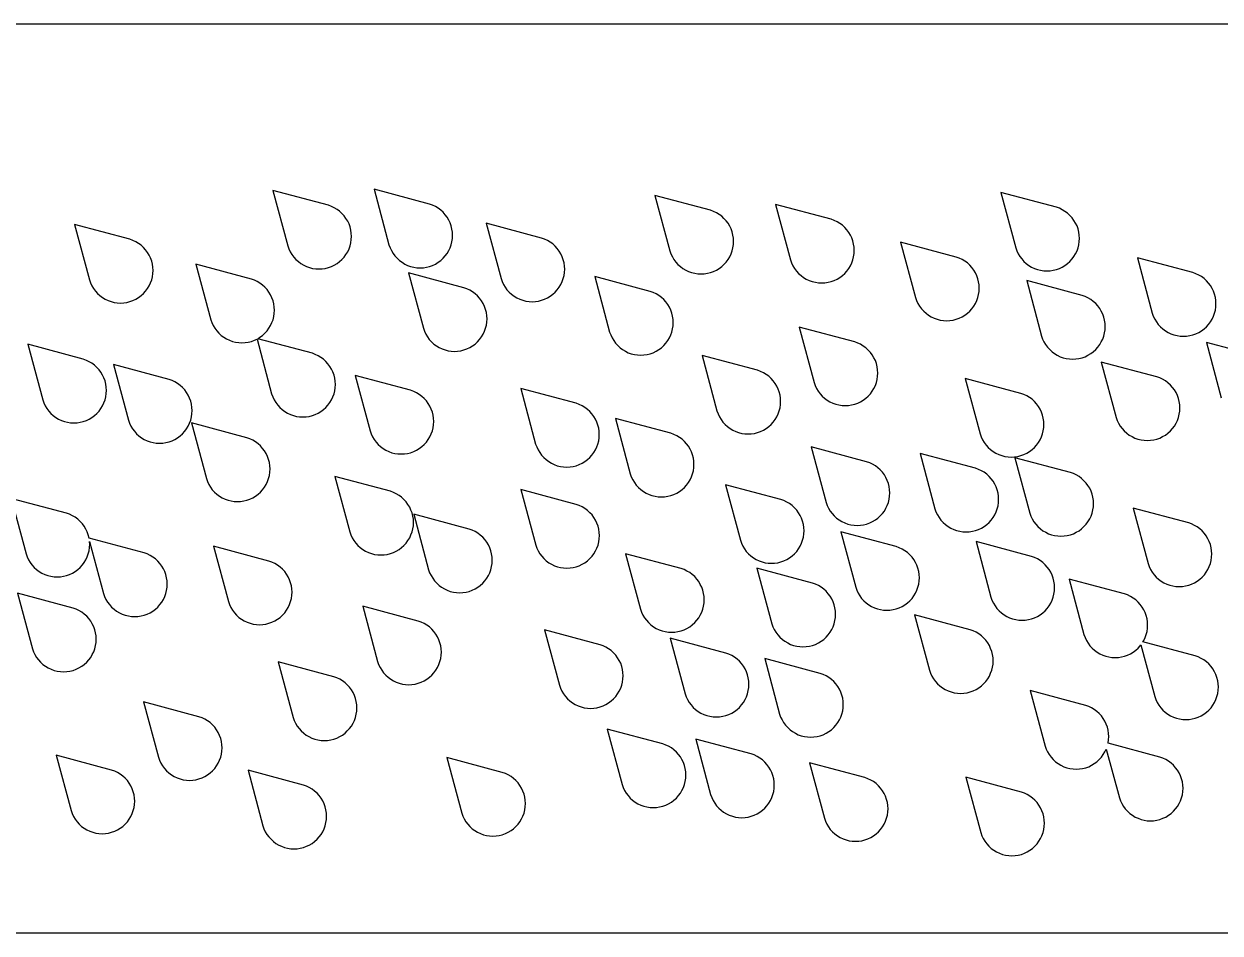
# Model space of a CAD drawing. Header units: millimetres. Extents: x 0 to 406, y 0 to 170.
# Drawn here: x 197.4 to 307.7, y 85.8 to 169.6 of the extents above; entities that cross this region are included whole.
import ezdxf

# ---------------------------------------------------------------- set-up
doc = ezdxf.new("R2010")
doc.units = ezdxf.units.MM

msp = doc.modelspace()

# ---------------------------------------------------------------- linework, layer by layer
at = {"color": 0}
for points in [[(0, 85.82), (0, 169.64), (406.4, 169.64), (406.4, 85.82), (0, 85.82)], [(234.23, 147.16), (234.52, 147.21), (234.8, 147.28), (235.08, 147.38), (235.35, 147.5), (235.6, 147.66), (235.84, 147.83), (236.05, 148.03), (236.25, 148.25), (236.43, 148.48), (236.58, 148.74), (236.7, 149), (236.8, 149.28), (236.87, 149.56), (236.92, 149.86), (236.93, 150.15), (236.92, 150.44), (236.87, 150.73), (236.8, 151.02), (236.7, 151.3), (236.58, 151.56), (236.43, 151.82), (236.25, 152.05), (236.05, 152.27), (235.84, 152.47), (235.6, 152.64), (235.35, 152.8), (235.08, 152.92), (234.8, 153.02), (229.69, 154.39), (231.06, 149.28), (231.16, 149), (231.29, 148.74), (231.44, 148.48), (231.61, 148.25), (231.81, 148.03), (232.03, 147.83), (232.27, 147.66), (232.52, 147.5), (232.78, 147.38), (233.06, 147.28), (233.35, 147.21), (233.64, 147.16), (233.93, 147.15), (234.23, 147.16)], [(224.9, 147.06), (225.19, 147.1), (225.48, 147.18), (225.76, 147.28), (226.02, 147.4), (226.28, 147.55), (226.51, 147.73), (226.73, 147.93), (226.93, 148.14), (227.1, 148.38), (227.26, 148.63), (227.38, 148.9), (227.48, 149.18), (227.55, 149.46), (227.59, 149.75), (227.61, 150.05), (227.59, 150.34), (227.55, 150.63), (227.48, 150.92), (227.38, 151.2), (227.26, 151.46), (227.1, 151.71), (226.93, 151.95), (226.73, 152.17), (226.51, 152.37), (226.28, 152.54), (226.02, 152.69), (225.76, 152.82), (225.48, 152.92), (220.37, 154.29), (221.74, 149.18), (221.84, 148.9), (221.96, 148.63), (222.11, 148.38), (222.29, 148.14), (222.49, 147.93), (222.71, 147.73), (222.94, 147.55), (223.2, 147.4), (223.46, 147.28), (223.74, 147.18), (224.02, 147.1), (224.32, 147.06), (224.61, 147.05), (224.9, 147.06)], [(260.12, 146.6), (260.41, 146.65), (260.69, 146.72), (260.97, 146.82), (261.24, 146.94), (261.49, 147.09), (261.73, 147.27), (261.94, 147.47), (262.14, 147.69), (262.32, 147.92), (262.47, 148.17), (262.59, 148.44), (262.69, 148.72), (262.77, 149), (262.81, 149.29), (262.82, 149.59), (262.81, 149.88), (262.77, 150.17), (262.69, 150.46), (262.59, 150.74), (262.47, 151), (262.32, 151.26), (262.14, 151.49), (261.94, 151.71), (261.73, 151.91), (261.49, 152.08), (261.24, 152.23), (260.97, 152.36), (260.69, 152.46), (255.58, 153.83), (256.95, 148.72), (257.05, 148.44), (257.18, 148.17), (257.33, 147.92), (257.5, 147.69), (257.7, 147.47), (257.92, 147.27), (258.16, 147.09), (258.41, 146.94), (258.68, 146.82), (258.95, 146.72), (259.24, 146.65), (259.53, 146.6), (259.82, 146.59), (260.12, 146.6)], [(292, 146.88), (292.29, 146.93), (292.58, 147), (292.86, 147.1), (293.12, 147.22), (293.37, 147.37), (293.61, 147.55), (293.83, 147.75), (294.03, 147.97), (294.2, 148.2), (294.35, 148.45), (294.48, 148.72), (294.58, 149), (294.65, 149.28), (294.69, 149.57), (294.71, 149.87), (294.69, 150.16), (294.65, 150.45), (294.58, 150.74), (294.48, 151.02), (294.35, 151.28), (294.2, 151.53), (294.03, 151.77), (293.83, 151.99), (293.61, 152.19), (293.37, 152.36), (293.12, 152.51), (292.86, 152.64), (292.58, 152.74), (287.46, 154.11), (288.84, 149), (288.94, 148.72), (289.06, 148.45), (289.21, 148.2), (289.39, 147.97), (289.59, 147.75), (289.8, 147.55), (290.04, 147.37), (290.29, 147.22), (290.56, 147.1), (290.84, 147), (291.12, 146.93), (291.41, 146.88), (291.71, 146.87), (292, 146.88)], [(271.24, 145.77), (271.53, 145.82), (271.82, 145.89), (272.09, 145.99), (272.36, 146.11), (272.61, 146.26), (272.85, 146.44), (273.07, 146.64), (273.26, 146.85), (273.44, 147.09), (273.59, 147.34), (273.72, 147.61), (273.81, 147.89), (273.89, 148.17), (273.93, 148.46), (273.94, 148.76), (273.93, 149.05), (273.89, 149.34), (273.81, 149.63), (273.72, 149.91), (273.59, 150.17), (273.44, 150.42), (273.26, 150.66), (273.07, 150.88), (272.85, 151.08), (272.61, 151.25), (272.36, 151.4), (272.09, 151.53), (271.82, 151.63), (266.7, 153), (268.07, 147.89), (268.17, 147.61), (268.3, 147.34), (268.45, 147.09), (268.63, 146.85), (268.82, 146.64), (269.04, 146.44), (269.28, 146.26), (269.53, 146.11), (269.8, 145.99), (270.07, 145.89), (270.36, 145.82), (270.65, 145.77), (270.94, 145.76), (271.24, 145.77)], [(206.9, 143.97), (207.19, 144.04), (207.46, 144.14), (207.73, 144.27), (207.98, 144.42), (208.22, 144.59), (208.44, 144.79), (208.63, 145.01), (208.81, 145.24), (208.96, 145.5), (209.09, 145.76), (209.19, 146.04), (209.26, 146.33), (209.3, 146.62), (209.32, 146.91), (209.3, 147.21), (209.26, 147.5), (209.19, 147.78), (209.09, 148.06), (208.96, 148.33), (208.81, 148.58), (208.63, 148.81), (208.44, 149.03), (208.22, 149.23), (207.98, 149.41), (207.73, 149.56), (207.46, 149.68), (207.19, 149.78), (202.07, 151.15), (203.45, 146.04), (203.54, 145.76), (203.67, 145.5), (203.82, 145.24), (204, 145.01), (204.19, 144.79), (204.41, 144.59), (204.65, 144.42), (204.9, 144.27), (205.17, 144.14), (205.45, 144.04), (205.73, 143.97), (206.02, 143.93), (206.32, 143.91), (206.61, 143.93), (206.9, 143.97)], [(244.56, 144.04), (244.85, 144.08), (245.13, 144.16), (245.41, 144.26), (245.68, 144.38), (245.93, 144.53), (246.17, 144.71), (246.38, 144.91), (246.58, 145.12), (246.76, 145.36), (246.91, 145.61), (247.03, 145.88), (247.13, 146.16), (247.21, 146.44), (247.25, 146.73), (247.26, 147.03), (247.25, 147.32), (247.21, 147.61), (247.13, 147.9), (247.03, 148.18), (246.91, 148.44), (246.76, 148.69), (246.58, 148.93), (246.38, 149.15), (246.17, 149.35), (245.93, 149.52), (245.68, 149.67), (245.41, 149.8), (245.13, 149.9), (240.02, 151.27), (241.39, 146.16), (241.49, 145.88), (241.62, 145.61), (241.77, 145.36), (241.94, 145.12), (242.14, 144.91), (242.36, 144.71), (242.6, 144.53), (242.85, 144.38), (243.11, 144.26), (243.39, 144.16), (243.68, 144.08), (243.97, 144.04), (244.26, 144.03), (244.56, 144.04)], [(282.76, 142.29), (283.05, 142.34), (283.34, 142.41), (283.61, 142.51), (283.88, 142.63), (284.13, 142.78), (284.37, 142.96), (284.59, 143.16), (284.79, 143.37), (284.96, 143.61), (285.11, 143.86), (285.24, 144.13), (285.34, 144.41), (285.41, 144.69), (285.45, 144.98), (285.47, 145.28), (285.45, 145.57), (285.41, 145.86), (285.34, 146.15), (285.24, 146.43), (285.11, 146.69), (284.96, 146.94), (284.79, 147.18), (284.59, 147.4), (284.37, 147.6), (284.13, 147.77), (283.88, 147.92), (283.61, 148.05), (283.34, 148.15), (278.22, 149.52), (279.6, 144.41), (279.69, 144.13), (279.82, 143.86), (279.97, 143.61), (280.15, 143.37), (280.35, 143.16), (280.56, 142.96), (280.8, 142.78), (281.05, 142.63), (281.32, 142.51), (281.6, 142.41), (281.88, 142.34), (282.17, 142.29), (282.47, 142.28), (282.76, 142.29)], [(304.58, 140.86), (304.87, 140.9), (305.15, 140.97), (305.43, 141.07), (305.7, 141.19), (305.95, 141.35), (306.19, 141.52), (306.41, 141.72), (306.6, 141.94), (306.78, 142.17), (306.93, 142.43), (307.06, 142.69), (307.15, 142.97), (307.23, 143.26), (307.27, 143.55), (307.28, 143.84), (307.27, 144.13), (307.23, 144.43), (307.15, 144.71), (307.06, 144.99), (306.93, 145.25), (306.78, 145.51), (306.6, 145.74), (306.41, 145.96), (306.19, 146.16), (305.95, 146.34), (305.7, 146.49), (305.43, 146.61), (305.15, 146.71), (300.04, 148.08), (301.41, 142.97), (301.51, 142.69), (301.64, 142.43), (301.79, 142.17), (301.96, 141.94), (302.16, 141.72), (302.38, 141.52), (302.62, 141.35), (302.87, 141.19), (303.14, 141.07), (303.41, 140.97), (303.7, 140.9), (303.99, 140.86), (304.28, 140.84), (304.58, 140.86)], [(223.42, 133.41), (223.71, 133.46), (224, 133.53), (224.27, 133.63), (224.54, 133.75), (224.79, 133.9), (225.03, 134.08), (225.25, 134.28), (225.44, 134.49), (225.62, 134.73), (225.77, 134.98), (225.9, 135.25), (226, 135.53), (226.07, 135.81), (226.11, 136.1), (226.12, 136.4), (226.11, 136.69), (226.07, 136.98), (226, 137.27), (225.9, 137.55), (225.77, 137.81), (225.62, 138.06), (225.44, 138.3), (225.25, 138.52), (225.03, 138.72), (224.79, 138.89), (224.54, 139.04), (224.27, 139.17), (224, 139.27), (218.96, 140.62), (219.17, 140.75), (219.41, 140.92), (219.63, 141.12), (219.83, 141.34), (220, 141.58), (220.15, 141.83), (220.28, 142.1), (220.38, 142.37), (220.45, 142.66), (220.49, 142.95), (220.51, 143.24), (220.49, 143.54), (220.45, 143.83), (220.38, 144.11), (220.28, 144.39), (220.15, 144.66), (220, 144.91), (219.83, 145.15), (219.63, 145.36), (219.41, 145.56), (219.17, 145.74), (218.92, 145.89), (218.66, 146.02), (218.38, 146.11), (213.26, 147.49), (214.64, 142.37), (214.74, 142.1), (214.86, 141.83), (215.01, 141.58), (215.19, 141.34), (215.39, 141.12), (215.6, 140.92), (215.84, 140.75), (216.09, 140.6), (216.36, 140.47), (216.64, 140.37), (216.92, 140.3), (217.21, 140.26), (217.51, 140.24), (217.8, 140.26), (218.09, 140.3), (218.38, 140.37), (218.66, 140.47), (218.9, 140.59), (220.25, 135.53), (220.35, 135.25), (220.48, 134.98), (220.63, 134.73), (220.81, 134.49), (221, 134.28), (221.22, 134.08), (221.46, 133.9), (221.71, 133.75), (221.98, 133.63), (222.25, 133.53), (222.54, 133.46), (222.83, 133.41), (223.12, 133.4), (223.42, 133.41)], [(237.68, 139.5), (237.97, 139.58), (238.25, 139.67), (238.51, 139.8), (238.77, 139.95), (239, 140.13), (239.22, 140.33), (239.42, 140.54), (239.59, 140.78), (239.74, 141.03), (239.87, 141.3), (239.97, 141.58), (240.04, 141.86), (240.08, 142.15), (240.1, 142.45), (240.08, 142.74), (240.04, 143.03), (239.97, 143.32), (239.87, 143.59), (239.74, 143.86), (239.59, 144.11), (239.42, 144.35), (239.22, 144.57), (239, 144.77), (238.77, 144.94), (238.51, 145.09), (238.25, 145.22), (237.97, 145.32), (232.86, 146.69), (234.23, 141.58), (234.33, 141.3), (234.45, 141.03), (234.6, 140.78), (234.78, 140.54), (234.98, 140.33), (235.2, 140.13), (235.43, 139.95), (235.68, 139.8), (235.95, 139.67), (236.23, 139.58), (236.51, 139.5), (236.8, 139.46), (237.1, 139.45), (237.39, 139.46), (237.68, 139.5)], [(254.56, 139.12), (254.86, 139.16), (255.14, 139.23), (255.42, 139.33), (255.68, 139.46), (255.94, 139.61), (256.17, 139.79), (256.39, 139.98), (256.59, 140.2), (256.76, 140.44), (256.92, 140.69), (257.04, 140.96), (257.14, 141.23), (257.21, 141.52), (257.26, 141.81), (257.27, 142.1), (257.26, 142.4), (257.21, 142.69), (257.14, 142.98), (257.04, 143.25), (256.92, 143.52), (256.76, 143.77), (256.59, 144.01), (256.39, 144.23), (256.17, 144.42), (255.94, 144.6), (255.68, 144.75), (255.42, 144.88), (255.14, 144.98), (250.03, 146.35), (251.4, 141.23), (251.5, 140.96), (251.62, 140.69), (251.78, 140.44), (251.95, 140.2), (252.15, 139.98), (252.37, 139.79), (252.6, 139.61), (252.86, 139.46), (253.12, 139.33), (253.4, 139.23), (253.68, 139.16), (253.98, 139.12), (254.27, 139.1), (254.56, 139.12)], [(294.66, 138.79), (294.95, 138.86), (295.23, 138.96), (295.49, 139.09), (295.75, 139.24), (295.98, 139.42), (296.2, 139.61), (296.4, 139.83), (296.57, 140.07), (296.72, 140.32), (296.85, 140.59), (296.95, 140.86), (297.02, 141.15), (297.06, 141.44), (297.08, 141.74), (297.06, 142.03), (297.02, 142.32), (296.95, 142.61), (296.85, 142.88), (296.72, 143.15), (296.57, 143.4), (296.4, 143.64), (296.2, 143.86), (295.98, 144.05), (295.75, 144.23), (295.49, 144.38), (295.23, 144.51), (294.95, 144.61), (289.84, 145.98), (291.21, 140.86), (291.31, 140.59), (291.43, 140.32), (291.58, 140.07), (291.76, 139.83), (291.96, 139.61), (292.18, 139.42), (292.41, 139.24), (292.66, 139.09), (292.93, 138.96), (293.21, 138.86), (293.49, 138.79), (293.79, 138.75), (294.08, 138.74), (294.37, 138.75), (294.66, 138.79)], [(273.41, 134.46), (273.7, 134.51), (273.99, 134.58), (274.27, 134.68), (274.53, 134.8), (274.78, 134.96), (275.02, 135.13), (275.24, 135.33), (275.44, 135.55), (275.61, 135.78), (275.76, 136.04), (275.89, 136.3), (275.99, 136.58), (276.06, 136.86), (276.1, 137.16), (276.12, 137.45), (276.1, 137.74), (276.06, 138.04), (275.99, 138.32), (275.89, 138.6), (275.76, 138.86), (275.61, 139.12), (275.44, 139.35), (275.24, 139.57), (275.02, 139.77), (274.78, 139.94), (274.53, 140.1), (274.27, 140.22), (273.99, 140.32), (268.87, 141.69), (270.25, 136.58), (270.35, 136.3), (270.47, 136.04), (270.62, 135.78), (270.8, 135.55), (271, 135.33), (271.21, 135.13), (271.45, 134.96), (271.7, 134.8), (271.97, 134.68), (272.25, 134.58), (272.53, 134.51), (272.82, 134.46), (273.12, 134.45), (273.41, 134.46)], [(202.31, 132.87), (202.6, 132.91), (202.89, 132.98), (203.17, 133.08), (203.43, 133.21), (203.69, 133.36), (203.92, 133.53), (204.14, 133.73), (204.34, 133.95), (204.51, 134.19), (204.66, 134.44), (204.79, 134.7), (204.89, 134.98), (204.96, 135.27), (205, 135.56), (205.02, 135.85), (205, 136.15), (204.96, 136.44), (204.89, 136.72), (204.79, 137), (204.66, 137.27), (204.51, 137.52), (204.34, 137.76), (204.14, 137.97), (203.92, 138.17), (203.69, 138.35), (203.43, 138.5), (203.17, 138.62), (202.89, 138.72), (197.78, 140.1), (199.15, 134.98), (199.25, 134.7), (199.37, 134.44), (199.52, 134.19), (199.7, 133.95), (199.9, 133.73), (200.12, 133.53), (200.35, 133.36), (200.6, 133.21), (200.87, 133.08), (201.15, 132.98), (201.43, 132.91), (201.72, 132.87), (202.02, 132.85), (202.31, 132.87)], [(311.52, 138.91), (306.4, 140.28), (307.78, 135.17)], [(264.46, 131.85), (264.75, 131.89), (265.03, 131.97), (265.31, 132.06), (265.58, 132.19), (265.83, 132.34), (266.07, 132.52), (266.29, 132.71), (266.48, 132.93), (266.66, 133.17), (266.81, 133.42), (266.94, 133.69), (267.03, 133.96), (267.11, 134.25), (267.15, 134.54), (267.16, 134.84), (267.15, 135.13), (267.11, 135.42), (267.03, 135.71), (266.94, 135.98), (266.81, 136.25), (266.66, 136.5), (266.48, 136.74), (266.29, 136.96), (266.07, 137.15), (265.83, 137.33), (265.58, 137.48), (265.31, 137.61), (265.03, 137.71), (259.92, 139.08), (261.29, 133.96), (261.39, 133.69), (261.52, 133.42), (261.67, 133.17), (261.84, 132.93), (262.04, 132.71), (262.26, 132.52), (262.5, 132.34), (262.75, 132.19), (263.02, 132.06), (263.29, 131.97), (263.58, 131.89), (263.87, 131.85), (264.16, 131.84), (264.46, 131.85)], [(210.21, 131), (210.5, 131.04), (210.79, 131.12), (211.07, 131.21), (211.33, 131.34), (211.58, 131.49), (211.82, 131.67), (212.04, 131.86), (212.24, 132.08), (212.41, 132.32), (212.56, 132.57), (212.69, 132.84), (212.79, 133.12), (212.86, 133.4), (212.9, 133.69), (212.92, 133.99), (212.9, 134.28), (212.86, 134.57), (212.79, 134.86), (212.69, 135.13), (212.56, 135.4), (212.41, 135.65), (212.24, 135.89), (212.04, 136.11), (211.82, 136.31), (211.58, 136.48), (211.33, 136.63), (211.07, 136.76), (210.79, 136.86), (205.68, 138.23), (207.05, 133.12), (207.15, 132.84), (207.27, 132.57), (207.42, 132.32), (207.6, 132.08), (207.8, 131.86), (208.01, 131.67), (208.25, 131.49), (208.5, 131.34), (208.77, 131.21), (209.05, 131.12), (209.33, 131.04), (209.62, 131), (209.92, 130.99), (210.21, 131)], [(301.25, 131.25), (301.55, 131.29), (301.83, 131.36), (302.11, 131.46), (302.37, 131.59), (302.63, 131.74), (302.86, 131.91), (303.08, 132.11), (303.28, 132.33), (303.45, 132.56), (303.61, 132.82), (303.73, 133.08), (303.83, 133.36), (303.9, 133.65), (303.95, 133.94), (303.96, 134.23), (303.95, 134.53), (303.9, 134.82), (303.83, 135.1), (303.73, 135.38), (303.61, 135.65), (303.45, 135.9), (303.28, 136.13), (303.08, 136.35), (302.86, 136.55), (302.63, 136.73), (302.37, 136.88), (302.11, 137), (301.83, 137.1), (296.72, 138.47), (298.09, 133.36), (298.19, 133.08), (298.31, 132.82), (298.47, 132.56), (298.64, 132.33), (298.84, 132.11), (299.06, 131.91), (299.29, 131.74), (299.55, 131.59), (299.81, 131.46), (300.09, 131.36), (300.38, 131.29), (300.67, 131.25), (300.96, 131.23), (301.25, 131.25)], [(232.48, 130), (232.77, 130.04), (233.06, 130.11), (233.34, 130.21), (233.6, 130.34), (233.85, 130.49), (234.09, 130.67), (234.31, 130.86), (234.51, 131.08), (234.68, 131.32), (234.83, 131.57), (234.96, 131.84), (235.06, 132.11), (235.13, 132.4), (235.17, 132.69), (235.19, 132.99), (235.17, 133.28), (235.13, 133.57), (235.06, 133.86), (234.96, 134.13), (234.83, 134.4), (234.68, 134.65), (234.51, 134.89), (234.31, 135.11), (234.09, 135.3), (233.85, 135.48), (233.6, 135.63), (233.34, 135.76), (233.06, 135.86), (227.94, 137.23), (229.32, 132.11), (229.42, 131.84), (229.54, 131.57), (229.69, 131.32), (229.87, 131.08), (230.07, 130.86), (230.28, 130.67), (230.52, 130.49), (230.77, 130.34), (231.04, 130.21), (231.32, 130.11), (231.6, 130.04), (231.89, 130), (232.19, 129.99), (232.48, 130)], [(288.72, 129.72), (289.01, 129.77), (289.3, 129.84), (289.57, 129.94), (289.84, 130.06), (290.09, 130.22), (290.33, 130.39), (290.55, 130.59), (290.74, 130.81), (290.92, 131.04), (291.07, 131.3), (291.2, 131.56), (291.3, 131.84), (291.37, 132.12), (291.41, 132.42), (291.42, 132.71), (291.41, 133), (291.37, 133.3), (291.3, 133.58), (291.2, 133.86), (291.07, 134.12), (290.92, 134.38), (290.74, 134.61), (290.55, 134.83), (290.33, 135.03), (290.09, 135.2), (289.84, 135.36), (289.57, 135.48), (289.3, 135.58), (284.18, 136.95), (285.55, 131.84), (285.65, 131.56), (285.78, 131.3), (285.93, 131.04), (286.11, 130.81), (286.3, 130.59), (286.52, 130.39), (286.76, 130.22), (287.01, 130.06), (287.28, 129.94), (287.55, 129.84), (287.84, 129.77), (288.13, 129.72), (288.42, 129.71), (288.72, 129.72)], [(248.04, 128.84), (248.32, 128.91), (248.6, 129.01), (248.87, 129.14), (249.12, 129.29), (249.36, 129.47), (249.57, 129.66), (249.77, 129.88), (249.95, 130.12), (250.1, 130.37), (250.22, 130.64), (250.32, 130.91), (250.39, 131.2), (250.44, 131.49), (250.45, 131.79), (250.44, 132.08), (250.39, 132.37), (250.32, 132.66), (250.22, 132.93), (250.1, 133.2), (249.95, 133.45), (249.77, 133.69), (249.57, 133.91), (249.36, 134.1), (249.12, 134.28), (248.87, 134.43), (248.6, 134.56), (248.32, 134.66), (243.21, 136.03), (244.58, 130.91), (244.68, 130.64), (244.81, 130.37), (244.96, 130.12), (245.13, 129.88), (245.33, 129.66), (245.55, 129.47), (245.79, 129.29), (246.04, 129.14), (246.3, 129.01), (246.58, 128.91), (246.87, 128.84), (247.16, 128.8), (247.45, 128.79), (247.75, 128.8), (248.04, 128.84)], [(217.68, 125.66), (217.97, 125.74), (218.25, 125.83), (218.51, 125.96), (218.76, 126.11), (219, 126.29), (219.22, 126.48), (219.42, 126.7), (219.59, 126.94), (219.74, 127.19), (219.87, 127.46), (219.97, 127.74), (220.04, 128.02), (220.08, 128.31), (220.1, 128.61), (220.08, 128.9), (220.04, 129.19), (219.97, 129.48), (219.87, 129.75), (219.74, 130.02), (219.59, 130.27), (219.42, 130.51), (219.22, 130.73), (219, 130.93), (218.76, 131.1), (218.51, 131.25), (218.25, 131.38), (217.97, 131.48), (212.85, 132.85), (214.23, 127.74), (214.33, 127.46), (214.45, 127.19), (214.6, 126.94), (214.78, 126.7), (214.98, 126.48), (215.19, 126.29), (215.43, 126.11), (215.68, 125.96), (215.95, 125.83), (216.23, 125.74), (216.51, 125.66), (216.8, 125.62), (217.1, 125.61), (217.39, 125.62), (217.68, 125.66)], [(256.47, 126.04), (256.76, 126.09), (257.04, 126.16), (257.32, 126.26), (257.59, 126.38), (257.84, 126.53), (258.08, 126.71), (258.3, 126.91), (258.49, 127.13), (258.67, 127.36), (258.82, 127.61), (258.95, 127.88), (259.04, 128.16), (259.12, 128.44), (259.16, 128.74), (259.17, 129.03), (259.16, 129.32), (259.12, 129.61), (259.04, 129.9), (258.95, 130.18), (258.82, 130.44), (258.67, 130.7), (258.49, 130.93), (258.3, 131.15), (258.08, 131.35), (257.84, 131.52), (257.59, 131.67), (257.32, 131.8), (257.04, 131.9), (251.93, 133.27), (253.3, 128.16), (253.4, 127.88), (253.53, 127.61), (253.68, 127.36), (253.85, 127.13), (254.05, 126.91), (254.27, 126.71), (254.51, 126.53), (254.76, 126.38), (255.03, 126.26), (255.3, 126.16), (255.59, 126.09), (255.88, 126.04), (256.17, 126.03), (256.47, 126.04)], [(274.52, 123.42), (274.81, 123.46), (275.09, 123.53), (275.37, 123.63), (275.64, 123.76), (275.89, 123.91), (276.13, 124.08), (276.34, 124.28), (276.54, 124.5), (276.72, 124.73), (276.87, 124.99), (276.99, 125.25), (277.09, 125.53), (277.17, 125.82), (277.21, 126.11), (277.22, 126.4), (277.21, 126.7), (277.17, 126.99), (277.09, 127.27), (276.99, 127.55), (276.87, 127.82), (276.72, 128.07), (276.54, 128.3), (276.34, 128.52), (276.13, 128.72), (275.89, 128.9), (275.64, 129.05), (275.37, 129.17), (275.09, 129.27), (269.98, 130.64), (271.35, 125.53), (271.45, 125.25), (271.58, 124.99), (271.73, 124.73), (271.9, 124.5), (272.1, 124.28), (272.32, 124.08), (272.56, 123.91), (272.81, 123.76), (273.08, 123.63), (273.35, 123.53), (273.64, 123.46), (273.93, 123.42), (274.22, 123.4), (274.52, 123.42)], [(284.84, 122.86), (285.13, 122.93), (285.4, 123.03), (285.67, 123.16), (285.92, 123.31), (286.16, 123.48), (286.38, 123.68), (286.57, 123.9), (286.75, 124.14), (286.9, 124.39), (287.03, 124.66), (287.13, 124.93), (287.2, 125.22), (287.24, 125.51), (287.25, 125.8), (287.24, 126.1), (287.2, 126.39), (287.13, 126.67), (287.03, 126.95), (286.9, 127.22), (286.75, 127.47), (286.57, 127.71), (286.38, 127.92), (286.16, 128.12), (285.92, 128.3), (285.67, 128.45), (285.4, 128.57), (285.13, 128.67), (280.01, 130.05), (281.38, 124.93), (281.48, 124.66), (281.61, 124.39), (281.76, 124.14), (281.94, 123.9), (282.13, 123.68), (282.35, 123.48), (282.59, 123.31), (282.84, 123.16), (283.11, 123.03), (283.38, 122.93), (283.67, 122.86), (283.96, 122.82), (284.25, 122.8), (284.55, 122.82), (284.84, 122.86)], [(293.29, 122.43), (293.58, 122.47), (293.87, 122.54), (294.15, 122.64), (294.41, 122.77), (294.67, 122.92), (294.9, 123.09), (295.12, 123.29), (295.32, 123.51), (295.49, 123.75), (295.65, 124), (295.77, 124.26), (295.87, 124.54), (295.94, 124.83), (295.99, 125.12), (296, 125.41), (295.99, 125.71), (295.94, 126), (295.87, 126.28), (295.77, 126.56), (295.65, 126.83), (295.49, 127.08), (295.32, 127.31), (295.12, 127.53), (294.9, 127.73), (294.67, 127.91), (294.41, 128.06), (294.15, 128.18), (293.87, 128.28), (288.76, 129.65), (290.13, 124.54), (290.23, 124.26), (290.35, 124), (290.51, 123.75), (290.68, 123.51), (290.88, 123.29), (291.1, 123.09), (291.33, 122.92), (291.59, 122.77), (291.85, 122.64), (292.13, 122.54), (292.41, 122.47), (292.71, 122.43), (293, 122.41), (293.29, 122.43)], [(230.91, 120.73), (231.19, 120.81), (231.47, 120.9), (231.73, 121.03), (231.99, 121.18), (232.22, 121.36), (232.44, 121.55), (232.64, 121.77), (232.81, 122.01), (232.97, 122.26), (233.09, 122.53), (233.19, 122.81), (233.26, 123.09), (233.31, 123.38), (233.32, 123.68), (233.31, 123.97), (233.26, 124.26), (233.19, 124.55), (233.09, 124.82), (232.97, 125.09), (232.81, 125.34), (232.64, 125.58), (232.44, 125.8), (232.22, 126), (231.99, 126.17), (231.73, 126.32), (231.47, 126.45), (231.19, 126.55), (226.08, 127.92), (227.45, 122.81), (227.55, 122.53), (227.67, 122.26), (227.83, 122.01), (228, 121.77), (228.2, 121.55), (228.42, 121.36), (228.65, 121.18), (228.91, 121.03), (229.17, 120.9), (229.45, 120.81), (229.73, 120.73), (230.03, 120.69), (230.32, 120.68), (230.61, 120.69), (230.91, 120.73)], [(266.61, 119.93), (266.9, 119.97), (267.19, 120.04), (267.47, 120.14), (267.73, 120.27), (267.98, 120.42), (268.22, 120.6), (268.44, 120.79), (268.64, 121.01), (268.81, 121.25), (268.96, 121.5), (269.09, 121.77), (269.19, 122.04), (269.26, 122.33), (269.3, 122.62), (269.32, 122.91), (269.3, 123.21), (269.26, 123.5), (269.19, 123.79), (269.09, 124.06), (268.96, 124.33), (268.81, 124.58), (268.64, 124.82), (268.44, 125.04), (268.22, 125.23), (267.98, 125.41), (267.73, 125.56), (267.47, 125.69), (267.19, 125.79), (262.07, 127.16), (263.45, 122.04), (263.55, 121.77), (263.67, 121.5), (263.82, 121.25), (264, 121.01), (264.2, 120.79), (264.41, 120.6), (264.65, 120.42), (264.9, 120.27), (265.17, 120.14), (265.45, 120.04), (265.73, 119.97), (266.02, 119.93), (266.32, 119.91), (266.61, 119.93)], [(196.27, 125.79), (197.61, 120.79), (197.71, 120.51), (197.84, 120.24), (197.99, 119.99), (198.16, 119.76), (198.36, 119.54), (198.58, 119.34), (198.81, 119.16), (199.07, 119.01), (199.33, 118.89), (199.61, 118.79), (199.9, 118.72), (200.19, 118.67), (200.48, 118.66), (200.78, 118.67), (201.07, 118.72), (201.35, 118.79), (201.63, 118.89), (201.9, 119.01), (202.15, 119.16), (202.38, 119.34), (202.6, 119.54), (202.8, 119.76), (202.98, 119.99), (203.13, 120.24), (203.25, 120.51), (203.35, 120.79), (203.42, 121.07), (203.47, 121.37), (203.48, 121.66), (203.47, 121.91), (204.75, 117.13), (204.85, 116.85), (204.98, 116.58), (205.13, 116.33), (205.31, 116.1), (205.5, 115.88), (205.72, 115.68), (205.96, 115.5), (206.21, 115.35), (206.48, 115.23), (206.75, 115.13), (207.04, 115.06), (207.33, 115.01), (207.62, 115), (207.92, 115.01)], [(207.92, 115.01), (208.21, 115.06), (208.5, 115.13), (208.77, 115.23), (209.04, 115.35), (209.29, 115.5), (209.53, 115.68), (209.75, 115.88), (209.94, 116.1), (210.12, 116.33), (210.27, 116.58), (210.4, 116.85), (210.5, 117.13), (210.57, 117.41), (210.61, 117.7), (210.62, 118), (210.61, 118.29), (210.57, 118.58), (210.5, 118.87), (210.4, 119.15), (210.27, 119.41), (210.12, 119.66), (209.94, 119.9), (209.75, 120.12), (209.53, 120.32), (209.29, 120.49), (209.04, 120.64), (208.77, 120.77), (208.5, 120.87), (203.43, 122.23), (203.42, 122.24), (203.35, 122.53), (203.25, 122.81), (203.13, 123.07), (202.98, 123.33), (202.8, 123.56), (202.6, 123.78), (202.38, 123.98), (202.15, 124.15), (201.9, 124.3), (201.63, 124.43), (201.35, 124.53), (196.34, 125.87)], [(247.75, 119.48), (248.04, 119.52), (248.33, 119.59), (248.6, 119.69), (248.87, 119.82), (249.12, 119.97), (249.36, 120.14), (249.58, 120.34), (249.78, 120.56), (249.95, 120.8), (250.1, 121.05), (250.23, 121.31), (250.33, 121.59), (250.4, 121.88), (250.44, 122.17), (250.46, 122.46), (250.44, 122.76), (250.4, 123.05), (250.33, 123.33), (250.23, 123.61), (250.1, 123.88), (249.95, 124.13), (249.78, 124.37), (249.58, 124.58), (249.36, 124.78), (249.12, 124.96), (248.87, 125.11), (248.6, 125.23), (248.33, 125.33), (243.21, 126.71), (244.59, 121.59), (244.68, 121.31), (244.81, 121.05), (244.96, 120.8), (245.14, 120.56), (245.33, 120.34), (245.55, 120.14), (245.79, 119.97), (246.04, 119.82), (246.31, 119.69), (246.59, 119.59), (246.87, 119.52), (247.16, 119.48), (247.46, 119.46), (247.75, 119.48)], [(304.19, 117.78), (304.48, 117.82), (304.77, 117.9), (305.04, 117.99), (305.31, 118.12), (305.56, 118.27), (305.8, 118.45), (306.02, 118.64), (306.22, 118.86), (306.39, 119.1), (306.54, 119.35), (306.67, 119.62), (306.77, 119.9), (306.84, 120.18), (306.88, 120.47), (306.9, 120.77), (306.88, 121.06), (306.84, 121.35), (306.77, 121.64), (306.67, 121.91), (306.54, 122.18), (306.39, 122.43), (306.22, 122.67), (306.02, 122.89), (305.8, 123.09), (305.56, 123.26), (305.31, 123.41), (305.04, 123.54), (304.77, 123.64), (299.65, 125.01), (301.03, 119.9), (301.12, 119.62), (301.25, 119.35), (301.4, 119.1), (301.58, 118.86), (301.77, 118.64), (301.99, 118.45), (302.23, 118.27), (302.48, 118.12), (302.75, 117.99), (303.03, 117.9), (303.31, 117.82), (303.6, 117.78), (303.9, 117.77), (304.19, 117.78)], [(237.87, 117.21), (238.17, 117.25), (238.45, 117.32), (238.73, 117.42), (239, 117.55), (239.25, 117.7), (239.48, 117.87), (239.7, 118.07), (239.9, 118.29), (240.08, 118.53), (240.23, 118.78), (240.35, 119.04), (240.45, 119.32), (240.52, 119.61), (240.57, 119.9), (240.58, 120.19), (240.57, 120.49), (240.52, 120.78), (240.45, 121.06), (240.35, 121.34), (240.23, 121.61), (240.08, 121.86), (239.9, 122.1), (239.7, 122.31), (239.48, 122.51), (239.25, 122.69), (239, 122.84), (238.73, 122.96), (238.45, 123.06), (233.34, 124.43), (234.71, 119.32), (234.81, 119.04), (234.94, 118.78), (235.09, 118.53), (235.26, 118.29), (235.46, 118.07), (235.68, 117.87), (235.91, 117.7), (236.17, 117.55), (236.43, 117.42), (236.71, 117.32), (237, 117.25), (237.29, 117.21), (237.58, 117.19), (237.87, 117.21)], [(277.24, 115.59), (277.53, 115.64), (277.82, 115.71), (278.09, 115.81), (278.36, 115.93), (278.61, 116.08), (278.85, 116.26), (279.07, 116.46), (279.27, 116.68), (279.44, 116.91), (279.59, 117.17), (279.72, 117.43), (279.82, 117.71), (279.89, 117.99), (279.93, 118.29), (279.95, 118.58), (279.93, 118.87), (279.89, 119.16), (279.82, 119.45), (279.72, 119.73), (279.59, 119.99), (279.44, 120.25), (279.27, 120.48), (279.07, 120.7), (278.85, 120.9), (278.61, 121.07), (278.36, 121.23), (278.09, 121.35), (277.82, 121.45), (272.7, 122.82), (274.08, 117.71), (274.18, 117.43), (274.3, 117.17), (274.45, 116.91), (274.63, 116.68), (274.83, 116.46), (275.04, 116.26), (275.28, 116.08), (275.53, 115.93), (275.8, 115.81), (276.08, 115.71), (276.36, 115.64), (276.65, 115.59), (276.95, 115.58), (277.24, 115.59)], [(219.72, 114.31), (220, 114.38), (220.28, 114.48), (220.55, 114.61), (220.8, 114.76), (221.03, 114.93), (221.25, 115.13), (221.45, 115.35), (221.63, 115.58), (221.78, 115.84), (221.9, 116.1), (222, 116.38), (222.07, 116.67), (222.12, 116.96), (222.13, 117.25), (222.12, 117.55), (222.07, 117.84), (222, 118.12), (221.9, 118.4), (221.78, 118.67), (221.63, 118.92), (221.45, 119.15), (221.25, 119.37), (221.03, 119.57), (220.8, 119.75), (220.55, 119.9), (220.28, 120.02), (220, 120.12), (214.89, 121.49), (216.26, 116.38), (216.36, 116.1), (216.49, 115.84), (216.64, 115.58), (216.81, 115.35), (217.01, 115.13), (217.23, 114.93), (217.46, 114.76), (217.72, 114.61), (217.98, 114.48), (218.26, 114.38), (218.55, 114.31), (218.84, 114.27), (219.13, 114.25), (219.43, 114.27), (219.72, 114.31)], [(290, 114.72), (290.28, 114.79), (290.56, 114.89), (290.83, 115.02), (291.08, 115.17), (291.32, 115.34), (291.53, 115.54), (291.73, 115.76), (291.91, 116), (292.06, 116.25), (292.18, 116.52), (292.28, 116.79), (292.35, 117.08), (292.4, 117.37), (292.41, 117.66), (292.4, 117.96), (292.35, 118.25), (292.28, 118.53), (292.18, 118.81), (292.06, 119.08), (291.91, 119.33), (291.73, 119.57), (291.53, 119.78), (291.32, 119.98), (291.08, 120.16), (290.83, 120.31), (290.56, 120.44), (290.28, 120.53), (285.17, 121.91), (286.54, 116.79), (286.64, 116.52), (286.77, 116.25), (286.92, 116), (287.09, 115.76), (287.29, 115.54), (287.51, 115.34), (287.75, 115.17), (288, 115.02), (288.26, 114.89), (288.54, 114.79), (288.83, 114.72), (289.12, 114.68), (289.41, 114.66), (289.71, 114.68), (290, 114.72)], [(257.41, 113.57), (257.7, 113.62), (257.99, 113.69), (258.26, 113.79), (258.53, 113.91), (258.78, 114.06), (259.02, 114.24), (259.24, 114.44), (259.43, 114.66), (259.61, 114.89), (259.76, 115.14), (259.89, 115.41), (259.99, 115.69), (260.06, 115.97), (260.1, 116.26), (260.12, 116.56), (260.1, 116.85), (260.06, 117.14), (259.99, 117.43), (259.89, 117.71), (259.76, 117.97), (259.61, 118.23), (259.43, 118.46), (259.24, 118.68), (259.02, 118.88), (258.78, 119.05), (258.53, 119.2), (258.26, 119.33), (257.99, 119.43), (252.87, 120.8), (254.24, 115.69), (254.34, 115.41), (254.47, 115.14), (254.62, 114.89), (254.8, 114.66), (254.99, 114.44), (255.21, 114.24), (255.45, 114.06), (255.7, 113.91), (255.97, 113.79), (256.24, 113.69), (256.53, 113.62), (256.82, 113.57), (257.12, 113.56), (257.41, 113.57)], [(269.52, 112.23), (269.81, 112.27), (270.1, 112.34), (270.37, 112.44), (270.64, 112.57), (270.89, 112.72), (271.13, 112.89), (271.35, 113.09), (271.54, 113.31), (271.72, 113.55), (271.87, 113.8), (272, 114.06), (272.1, 114.34), (272.17, 114.63), (272.21, 114.92), (272.22, 115.21), (272.21, 115.51), (272.17, 115.8), (272.1, 116.08), (272, 116.36), (271.87, 116.63), (271.72, 116.88), (271.54, 117.11), (271.35, 117.33), (271.13, 117.53), (270.89, 117.71), (270.64, 117.86), (270.37, 117.98), (270.1, 118.08), (264.98, 119.45), (266.35, 114.34), (266.45, 114.06), (266.58, 113.8), (266.73, 113.55), (266.91, 113.31), (267.1, 113.09), (267.32, 112.89), (267.56, 112.72), (267.81, 112.57), (268.08, 112.44), (268.35, 112.34), (268.64, 112.27), (268.93, 112.23), (269.22, 112.21), (269.52, 112.23)], [(304.81, 105.52), (305.1, 105.56), (305.38, 105.64), (305.66, 105.73), (305.93, 105.86), (306.18, 106.01), (306.41, 106.19), (306.63, 106.38), (306.83, 106.6), (307.01, 106.84), (307.16, 107.09), (307.28, 107.36), (307.38, 107.64), (307.45, 107.92), (307.5, 108.21), (307.51, 108.51), (307.5, 108.8), (307.45, 109.09), (307.38, 109.38), (307.28, 109.65), (307.16, 109.92), (307.01, 110.17), (306.83, 110.41), (306.63, 110.63), (306.41, 110.83), (306.18, 111), (305.93, 111.15), (305.66, 111.28), (305.38, 111.38), (300.56, 112.67), (300.64, 112.8), (300.77, 113.07), (300.86, 113.35), (300.94, 113.63), (300.98, 113.92), (300.99, 114.22), (300.98, 114.51), (300.94, 114.8), (300.86, 115.09), (300.77, 115.37), (300.64, 115.63), (300.49, 115.88), (300.31, 116.12), (300.12, 116.34), (299.9, 116.54), (299.66, 116.71), (299.41, 116.86), (299.14, 116.99), (298.86, 117.09), (293.75, 118.46), (295.12, 113.35), (295.22, 113.07), (295.35, 112.8), (295.5, 112.55), (295.67, 112.31), (295.87, 112.1), (296.09, 111.9), (296.33, 111.72), (296.58, 111.57), (296.85, 111.45), (297.12, 111.35), (297.41, 111.28), (297.7, 111.23), (297.99, 111.22), (298.29, 111.23), (298.58, 111.28), (298.86, 111.35), (299.14, 111.45), (299.41, 111.57), (299.66, 111.72), (299.9, 111.9), (300.12, 112.1), (300.31, 112.31), (300.37, 112.39), (301.64, 107.64), (301.74, 107.36), (301.87, 107.09), (302.02, 106.84), (302.19, 106.6), (302.39, 106.38), (302.61, 106.19), (302.84, 106.01), (303.1, 105.86), (303.36, 105.73), (303.64, 105.64), (303.93, 105.56), (304.22, 105.52), (304.51, 105.51), (304.81, 105.52)], [(201.37, 109.93), (201.66, 109.97), (201.95, 110.04), (202.22, 110.14), (202.49, 110.27), (202.74, 110.42), (202.98, 110.59), (203.2, 110.79), (203.39, 111.01), (203.57, 111.24), (203.72, 111.5), (203.85, 111.76), (203.95, 112.04), (204.02, 112.33), (204.06, 112.62), (204.07, 112.91), (204.06, 113.21), (204.02, 113.5), (203.95, 113.78), (203.85, 114.06), (203.72, 114.33), (203.57, 114.58), (203.39, 114.81), (203.2, 115.03), (202.98, 115.23), (202.74, 115.41), (202.49, 115.56), (202.22, 115.68), (201.95, 115.78), (196.83, 117.15), (198.2, 112.04), (198.3, 111.76), (198.43, 111.5), (198.58, 111.24), (198.76, 111.01), (198.95, 110.79), (199.17, 110.59), (199.41, 110.42), (199.66, 110.27), (199.93, 110.14), (200.2, 110.04), (200.49, 109.97), (200.78, 109.93), (201.07, 109.91), (201.37, 109.93)], [(233.18, 108.74), (233.47, 108.78), (233.76, 108.85), (234.03, 108.95), (234.3, 109.08), (234.55, 109.23), (234.79, 109.4), (235.01, 109.6), (235.2, 109.82), (235.38, 110.05), (235.53, 110.31), (235.66, 110.57), (235.76, 110.85), (235.83, 111.14), (235.87, 111.43), (235.89, 111.72), (235.87, 112.02), (235.83, 112.31), (235.76, 112.59), (235.66, 112.87), (235.53, 113.14), (235.38, 113.39), (235.2, 113.62), (235.01, 113.84), (234.79, 114.04), (234.55, 114.22), (234.3, 114.37), (234.03, 114.49), (233.76, 114.59), (228.64, 115.96), (230.01, 110.85), (230.11, 110.57), (230.24, 110.31), (230.39, 110.05), (230.57, 109.82), (230.76, 109.6), (230.98, 109.4), (231.22, 109.23), (231.47, 109.08), (231.74, 108.95), (232.01, 108.85), (232.3, 108.78), (232.59, 108.74), (232.89, 108.72), (233.18, 108.74)], [(284.05, 107.93), (284.34, 107.97), (284.62, 108.05), (284.9, 108.14), (285.17, 108.27), (285.42, 108.42), (285.66, 108.6), (285.87, 108.8), (286.07, 109.01), (286.25, 109.25), (286.4, 109.5), (286.52, 109.77), (286.62, 110.05), (286.7, 110.33), (286.74, 110.62), (286.75, 110.92), (286.74, 111.21), (286.7, 111.5), (286.62, 111.79), (286.52, 112.06), (286.4, 112.33), (286.25, 112.58), (286.07, 112.82), (285.87, 113.04), (285.66, 113.24), (285.42, 113.41), (285.17, 113.56), (284.9, 113.69), (284.62, 113.79), (279.51, 115.16), (280.88, 110.05), (280.98, 109.77), (281.11, 109.5), (281.26, 109.25), (281.43, 109.01), (281.63, 108.8), (281.85, 108.6), (282.09, 108.42), (282.34, 108.27), (282.61, 108.14), (282.88, 108.05), (283.17, 107.97), (283.46, 107.93), (283.75, 107.92), (284.05, 107.93)], [(249.94, 106.55), (250.23, 106.6), (250.52, 106.67), (250.8, 106.77), (251.06, 106.89), (251.31, 107.05), (251.55, 107.22), (251.77, 107.42), (251.97, 107.64), (252.14, 107.87), (252.29, 108.13), (252.42, 108.39), (252.52, 108.67), (252.59, 108.95), (252.63, 109.25), (252.65, 109.54), (252.63, 109.83), (252.59, 110.13), (252.52, 110.41), (252.42, 110.69), (252.29, 110.95), (252.14, 111.21), (251.97, 111.44), (251.77, 111.66), (251.55, 111.86), (251.31, 112.03), (251.06, 112.19), (250.8, 112.31), (250.52, 112.41), (245.41, 113.78), (246.78, 108.67), (246.88, 108.39), (247, 108.13), (247.15, 107.87), (247.33, 107.64), (247.53, 107.42), (247.74, 107.22), (247.98, 107.05), (248.23, 106.89), (248.5, 106.77), (248.78, 106.67), (249.06, 106.6), (249.35, 106.55), (249.65, 106.54), (249.94, 106.55)], [(261.82, 105.81), (262.11, 105.88), (262.38, 105.98), (262.65, 106.11), (262.9, 106.26), (263.14, 106.44), (263.36, 106.63), (263.55, 106.85), (263.73, 107.09), (263.88, 107.34), (264.01, 107.61), (264.11, 107.88), (264.18, 108.17), (264.22, 108.46), (264.23, 108.75), (264.22, 109.05), (264.18, 109.34), (264.11, 109.63), (264.01, 109.9), (263.88, 110.17), (263.73, 110.42), (263.55, 110.66), (263.36, 110.88), (263.14, 111.07), (262.9, 111.25), (262.65, 111.4), (262.38, 111.53), (262.11, 111.63), (256.99, 113), (258.36, 107.88), (258.46, 107.61), (258.59, 107.34), (258.74, 107.09), (258.92, 106.85), (259.11, 106.63), (259.33, 106.44), (259.57, 106.26), (259.82, 106.11), (260.09, 105.98), (260.36, 105.88), (260.65, 105.81), (260.94, 105.77), (261.23, 105.75), (261.53, 105.77), (261.82, 105.81)], [(225.4, 103.59), (225.69, 103.63), (225.97, 103.71), (226.25, 103.8), (226.52, 103.93), (226.77, 104.08), (227.01, 104.26), (227.22, 104.46), (227.42, 104.67), (227.6, 104.91), (227.75, 105.16), (227.88, 105.43), (227.97, 105.71), (228.05, 105.99), (228.09, 106.28), (228.1, 106.58), (228.09, 106.87), (228.05, 107.16), (227.97, 107.45), (227.88, 107.72), (227.75, 107.99), (227.6, 108.24), (227.42, 108.48), (227.22, 108.7), (227.01, 108.9), (226.77, 109.07), (226.52, 109.22), (226.25, 109.35), (225.97, 109.45), (220.86, 110.82), (222.23, 105.71), (222.33, 105.43), (222.46, 105.16), (222.61, 104.91), (222.78, 104.67), (222.98, 104.46), (223.2, 104.26), (223.44, 104.08), (223.69, 103.93), (223.96, 103.8), (224.23, 103.71), (224.52, 103.63), (224.81, 103.59), (225.1, 103.58), (225.4, 103.59)], [(270.23, 103.9), (270.52, 103.94), (270.81, 104.01), (271.08, 104.11), (271.35, 104.24), (271.6, 104.39), (271.84, 104.56), (272.06, 104.76), (272.25, 104.98), (272.43, 105.22), (272.58, 105.47), (272.71, 105.74), (272.81, 106.01), (272.88, 106.3), (272.92, 106.59), (272.93, 106.88), (272.92, 107.18), (272.88, 107.47), (272.81, 107.75), (272.71, 108.03), (272.58, 108.3), (272.43, 108.55), (272.25, 108.79), (272.06, 109), (271.84, 109.2), (271.6, 109.38), (271.35, 109.53), (271.08, 109.65), (270.81, 109.75), (265.69, 111.13), (267.06, 106.01), (267.16, 105.74), (267.29, 105.47), (267.44, 105.22), (267.62, 104.98), (267.81, 104.76), (268.03, 104.56), (268.27, 104.39), (268.52, 104.24), (268.79, 104.11), (269.06, 104.01), (269.35, 103.94), (269.64, 103.9), (269.93, 103.88), (270.23, 103.9)], [(301.54, 96.18), (301.83, 96.23), (302.12, 96.3), (302.4, 96.4), (302.66, 96.52), (302.92, 96.68), (303.15, 96.85), (303.37, 97.05), (303.57, 97.27), (303.74, 97.5), (303.89, 97.76), (304.02, 98.02), (304.12, 98.3), (304.19, 98.58), (304.23, 98.88), (304.25, 99.17), (304.23, 99.46), (304.19, 99.75), (304.12, 100.04), (304.02, 100.32), (303.89, 100.58), (303.74, 100.84), (303.57, 101.07), (303.37, 101.29), (303.15, 101.49), (302.92, 101.66), (302.66, 101.82), (302.4, 101.94), (302.12, 102.04), (297.34, 103.32), (297.35, 103.35), (297.39, 103.64), (297.41, 103.94), (297.39, 104.23), (297.35, 104.52), (297.28, 104.81), (297.18, 105.08), (297.05, 105.35), (296.9, 105.6), (296.73, 105.84), (296.53, 106.06), (296.31, 106.25), (296.07, 106.43), (295.82, 106.58), (295.56, 106.71), (295.28, 106.81), (290.16, 108.18), (291.54, 103.06), (291.64, 102.79), (291.76, 102.52), (291.91, 102.27), (292.09, 102.03), (292.29, 101.81), (292.5, 101.62), (292.74, 101.44), (292.99, 101.29), (293.26, 101.16), (293.54, 101.06), (293.82, 100.99), (294.11, 100.95), (294.41, 100.94), (294.7, 100.95), (294.99, 100.99), (295.28, 101.06), (295.56, 101.16), (295.82, 101.29), (296.07, 101.44), (296.31, 101.62), (296.53, 101.81), (296.73, 102.03), (296.9, 102.27), (297.05, 102.52), (297.18, 102.78), (298.38, 98.3), (298.48, 98.02), (298.6, 97.76), (298.75, 97.5), (298.93, 97.27), (299.13, 97.05), (299.35, 96.85), (299.58, 96.68), (299.83, 96.52), (300.1, 96.4), (300.38, 96.3), (300.66, 96.23), (300.95, 96.18), (301.25, 96.17), (301.54, 96.18)], [(213.27, 99.96), (213.55, 100.03), (213.83, 100.13), (214.1, 100.25), (214.35, 100.4), (214.58, 100.58), (214.8, 100.78), (215, 100.99), (215.18, 101.23), (215.33, 101.48), (215.45, 101.75), (215.55, 102.03), (215.62, 102.31), (215.67, 102.6), (215.68, 102.9), (215.67, 103.19), (215.62, 103.48), (215.55, 103.77), (215.45, 104.05), (215.33, 104.31), (215.18, 104.56), (215, 104.8), (214.8, 105.02), (214.58, 105.22), (214.35, 105.39), (214.1, 105.54), (213.83, 105.67), (213.55, 105.77), (208.44, 107.14), (209.81, 102.03), (209.91, 101.75), (210.04, 101.48), (210.19, 101.23), (210.36, 100.99), (210.56, 100.78), (210.78, 100.58), (211.01, 100.4), (211.27, 100.25), (211.53, 100.13), (211.81, 100.03), (212.1, 99.96), (212.39, 99.91), (212.68, 99.9), (212.98, 99.91), (213.27, 99.96)], [(255.72, 97.41), (256.01, 97.45), (256.29, 97.52), (256.57, 97.62), (256.84, 97.75), (257.09, 97.9), (257.33, 98.07), (257.55, 98.27), (257.74, 98.49), (257.92, 98.72), (258.07, 98.98), (258.2, 99.24), (258.29, 99.52), (258.37, 99.81), (258.41, 100.1), (258.42, 100.39), (258.41, 100.69), (258.37, 100.98), (258.29, 101.26), (258.2, 101.54), (258.07, 101.81), (257.92, 102.06), (257.74, 102.29), (257.55, 102.51), (257.33, 102.71), (257.09, 102.89), (256.84, 103.04), (256.57, 103.16), (256.29, 103.26), (251.18, 104.63), (252.55, 99.52), (252.65, 99.24), (252.78, 98.98), (252.93, 98.72), (253.1, 98.49), (253.3, 98.27), (253.52, 98.07), (253.76, 97.9), (254.01, 97.75), (254.28, 97.62), (254.55, 97.52), (254.84, 97.45), (255.13, 97.41), (255.42, 97.39), (255.72, 97.41)], [(263.88, 96.48), (264.17, 96.52), (264.45, 96.59), (264.73, 96.69), (265, 96.82), (265.25, 96.97), (265.48, 97.15), (265.7, 97.34), (265.9, 97.56), (266.08, 97.8), (266.23, 98.05), (266.35, 98.32), (266.45, 98.59), (266.52, 98.88), (266.57, 99.17), (266.58, 99.46), (266.57, 99.76), (266.52, 100.05), (266.45, 100.34), (266.35, 100.61), (266.23, 100.88), (266.08, 101.13), (265.9, 101.37), (265.7, 101.59), (265.48, 101.78), (265.25, 101.96), (265, 102.11), (264.73, 102.24), (264.45, 102.34), (259.34, 103.71), (260.71, 98.59), (260.81, 98.32), (260.94, 98.05), (261.09, 97.8), (261.26, 97.56), (261.46, 97.34), (261.68, 97.15), (261.91, 96.97), (262.17, 96.82), (262.43, 96.69), (262.71, 96.59), (263, 96.52), (263.29, 96.48), (263.58, 96.46), (263.88, 96.48)], [(204.92, 94.99), (205.21, 95.03), (205.5, 95.11), (205.78, 95.21), (206.04, 95.33), (206.29, 95.48), (206.53, 95.66), (206.75, 95.86), (206.95, 96.07), (207.12, 96.31), (207.27, 96.56), (207.4, 96.83), (207.5, 97.11), (207.57, 97.39), (207.61, 97.68), (207.63, 97.98), (207.61, 98.27), (207.57, 98.56), (207.5, 98.85), (207.4, 99.12), (207.27, 99.39), (207.12, 99.64), (206.95, 99.88), (206.75, 100.1), (206.53, 100.3), (206.29, 100.47), (206.04, 100.62), (205.78, 100.75), (205.5, 100.85), (200.38, 102.22), (201.76, 97.11), (201.86, 96.83), (201.98, 96.56), (202.13, 96.31), (202.31, 96.07), (202.51, 95.86), (202.72, 95.66), (202.96, 95.48), (203.21, 95.33), (203.48, 95.21), (203.76, 95.11), (204.04, 95.03), (204.33, 94.99), (204.63, 94.98), (204.92, 94.99)], [(240.93, 94.78), (241.22, 94.82), (241.51, 94.89), (241.79, 94.99), (242.05, 95.12), (242.31, 95.27), (242.54, 95.44), (242.76, 95.64), (242.96, 95.86), (243.13, 96.09), (243.28, 96.35), (243.41, 96.61), (243.51, 96.89), (243.58, 97.18), (243.62, 97.47), (243.64, 97.76), (243.62, 98.06), (243.58, 98.35), (243.51, 98.63), (243.41, 98.91), (243.28, 99.18), (243.13, 99.43), (242.96, 99.66), (242.76, 99.88), (242.54, 100.08), (242.31, 100.26), (242.05, 100.41), (241.79, 100.53), (241.51, 100.63), (236.4, 102), (237.77, 96.89), (237.87, 96.61), (237.99, 96.35), (238.14, 96.09), (238.32, 95.86), (238.52, 95.64), (238.74, 95.44), (238.97, 95.27), (239.22, 95.12), (239.49, 94.99), (239.77, 94.89), (240.05, 94.82), (240.34, 94.78), (240.64, 94.76), (240.93, 94.78)], [(274.36, 94.3), (274.65, 94.34), (274.93, 94.41), (275.21, 94.51), (275.48, 94.64), (275.73, 94.79), (275.97, 94.96), (276.18, 95.16), (276.38, 95.38), (276.56, 95.62), (276.71, 95.87), (276.83, 96.13), (276.93, 96.41), (277.01, 96.7), (277.05, 96.99), (277.06, 97.28), (277.05, 97.58), (277.01, 97.87), (276.93, 98.15), (276.83, 98.43), (276.71, 98.7), (276.56, 98.95), (276.38, 99.19), (276.18, 99.4), (275.97, 99.6), (275.73, 99.78), (275.48, 99.93), (275.21, 100.05), (274.93, 100.15), (269.82, 101.52), (271.19, 96.41), (271.29, 96.13), (271.42, 95.87), (271.57, 95.62), (271.74, 95.38), (271.94, 95.16), (272.16, 94.96), (272.4, 94.79), (272.65, 94.64), (272.92, 94.51), (273.19, 94.41), (273.48, 94.34), (273.77, 94.3), (274.06, 94.28), (274.36, 94.3)], [(222.6, 93.6), (222.89, 93.65), (223.18, 93.72), (223.46, 93.82), (223.72, 93.94), (223.98, 94.09), (224.21, 94.27), (224.43, 94.47), (224.63, 94.69), (224.8, 94.92), (224.96, 95.17), (225.08, 95.44), (225.18, 95.72), (225.25, 96), (225.3, 96.3), (225.31, 96.59), (225.3, 96.88), (225.25, 97.17), (225.18, 97.46), (225.08, 97.74), (224.96, 98), (224.8, 98.26), (224.63, 98.49), (224.43, 98.71), (224.21, 98.91), (223.98, 99.08), (223.72, 99.23), (223.46, 99.36), (223.18, 99.46), (218.07, 100.83), (219.44, 95.72), (219.54, 95.44), (219.66, 95.17), (219.82, 94.92), (219.99, 94.69), (220.19, 94.47), (220.41, 94.27), (220.64, 94.09), (220.9, 93.94), (221.16, 93.82), (221.44, 93.72), (221.72, 93.65), (222.02, 93.6), (222.31, 93.59), (222.6, 93.6)], [(288.77, 92.96), (289.06, 93.01), (289.35, 93.08), (289.63, 93.18), (289.89, 93.3), (290.14, 93.45), (290.38, 93.63), (290.6, 93.83), (290.8, 94.05), (290.97, 94.28), (291.12, 94.53), (291.25, 94.8), (291.35, 95.08), (291.42, 95.36), (291.46, 95.66), (291.48, 95.95), (291.46, 96.24), (291.42, 96.53), (291.35, 96.82), (291.25, 97.1), (291.12, 97.36), (290.97, 97.62), (290.8, 97.85), (290.6, 98.07), (290.38, 98.27), (290.14, 98.44), (289.89, 98.59), (289.63, 98.72), (289.35, 98.82), (284.24, 100.19), (285.61, 95.08), (285.71, 94.8), (285.83, 94.53), (285.98, 94.28), (286.16, 94.05), (286.36, 93.83), (286.57, 93.63), (286.81, 93.45), (287.06, 93.3), (287.33, 93.18), (287.61, 93.08), (287.89, 93.01), (288.18, 92.96), (288.48, 92.95), (288.77, 92.96)]]:
    msp.add_lwpolyline(points, dxfattribs=at)

doc.saveas('drawing.dxf')
